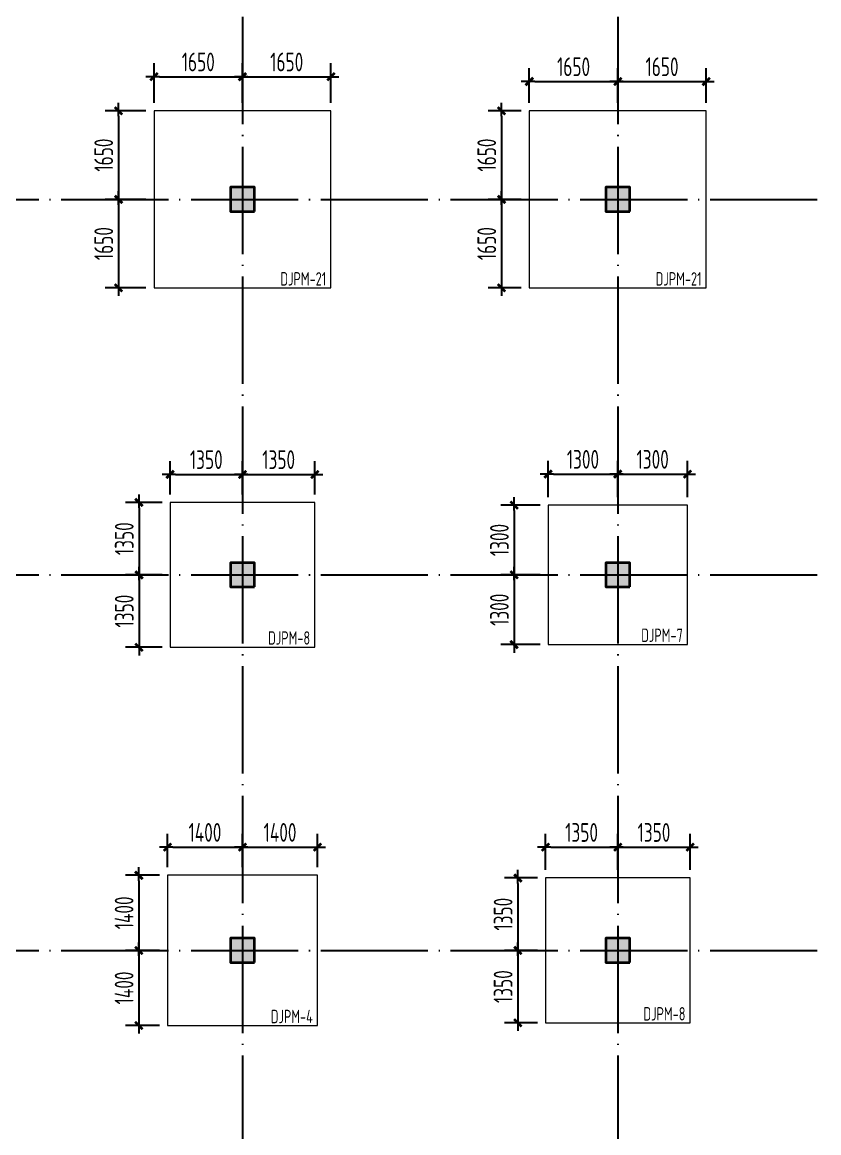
# Model space of a CAD drawing. Extents: x 8268344 to 8869063, y 669070 to 951310.
# Drawn here: x 8306081 to 8320939, y 724300 to 745001 of the extents above; entities that cross this region are included whole.
import ezdxf
from ezdxf.enums import TextEntityAlignment as Align

# ---------------------------------------------------------------- set-up
doc = ezdxf.new("R2010")
doc.units = 0
doc.header["$LTSCALE"] = 1000
doc.linetypes.add('DOTE', pattern=[2.42, 2, -0.2, 0.02, -0.2])
doc.layers.get('0').update_dxf_attribs({"linetype": 'CONTINUOUS'})
doc.layers.get('Defpoints').update_dxf_attribs({"linetype": 'CONTINUOUS'})
for name, color, linetype, lineweight in [('1505', 2, 'CONTINUOUS', 18), ('1526', 7, 'CONTINUOUS', 18), ('柱', 2, 'CONTINUOUS', 35)]:
    doc.layers.add(name, color=color, linetype=linetype, lineweight=lineweight)
for name, color, linetype in [('DIM', 3, 'CONTINUOUS'), ('DOTE', 1, 'DOTE'), ('柱涂实', 54, 'CONTINUOUS')]:
    doc.layers.add(name, color=color, linetype=linetype)
doc.styles.add('PkpmHz', font='Pkpmeng', dxfattribs={"width": 0.7, "bigfont": 'hztxt'})
doc.styles.add('TSSD_Dimension', font='Tssdeng.shx', dxfattribs={"width": 0.7, "bigfont": 'tssdchn.shx'})
doc.dimstyles.new('TSSD_100_100$0', dxfattribs={"dimtxt": 350, "dimasz": 100, "dimexe": 250, "dimexo": 150, "dimgap": 100, "dimtad": 1, "dimdec": 0, "dimzin": 0, "dimdsep": 46, "dimtxsty": 'TSSD_Dimension', "dimblk": '_TSDBK', "dimblk1": '_TSDBK', "dimblk2": '_TSDBK', "dimsah": 1, "dimcen": 0, "dimclrt": 7, "dimadec": 0, "dimazin": 0, "dimtfac": 1, "dimtdec": 0, "dimtix": 1, "dimtmove": 2, "dimatfit": 3, "dimldrblk": '_TSDBK', "dimfxl": 0, "dimtolj": 1, "dimtzin": 0, "dimarcsym": 0})

# ---------------------------------------------------------------- blocks, each defined once
blk = doc.blocks.new('_TSDBK')
blk.add_line((-1, 0), (1.5, 0))
at = {"const_width": 0.5}
blk.add_lwpolyline([(-0.7, -0.7), (0.7, 0.7)], dxfattribs=at)
blk = doc.blocks.new('*D2831')
at = {"layer": 'Defpoints', "color": 0}
for p in [(8308540, 743349), (8307877, 741699), (8308540, 741699)]:
    blk.add_point(p, dxfattribs=at)
at = {"layer": 'DIM', "color": 0, "lineweight": -2}
for p, q in [((8308390, 743349), (8307627, 743349)), ((8307877, 743249), (8307877, 741799)), ((8308390, 741699), (8307627, 741699))]:
    blk.add_line(p, q, dxfattribs=at)
at = {"layer": 'DIM', "color": 0, "lineweight": -2, "xscale": 100, "yscale": 100, "zscale": 100}
for p, rotation in [((8307877, 743349), 90), ((8307877, 741699), 270)]:
    blk.add_blockref('_TSDBK', p, dxfattribs=dict(at, rotation=rotation))
at = {"layer": 'DIM', "color": 7, "insert": (8307602, 742524), "char_height": 350, "attachment_point": 5, "rotation": 90, "style": 'TSSD_Dimension'}
blk.add_mtext('\\A1;1650', dxfattribs=at)
blk = doc.blocks.new('*D2832')
at = {"layer": 'Defpoints', "color": 0}
for p in [(8308540, 741699), (8307877, 740049), (8308540, 740049)]:
    blk.add_point(p, dxfattribs=at)
at = {"layer": 'DIM', "color": 0, "lineweight": -2}
for p, q in [((8308390, 741699), (8307627, 741699)), ((8307877, 741599), (8307877, 740149)), ((8308390, 740049), (8307627, 740049))]:
    blk.add_line(p, q, dxfattribs=at)
at = {"layer": 'DIM', "color": 0, "lineweight": -2, "xscale": 100, "yscale": 100, "zscale": 100}
for p, rotation in [((8307877, 741699), 90), ((8307877, 740049), 270)]:
    blk.add_blockref('_TSDBK', p, dxfattribs=dict(at, rotation=rotation))
at = {"layer": 'DIM', "color": 7, "insert": (8307602, 740874), "char_height": 350, "attachment_point": 5, "rotation": 90, "style": 'TSSD_Dimension'}
blk.add_mtext('\\A1;1650', dxfattribs=at)
blk = doc.blocks.new('*D2833')
at = {"layer": 'Defpoints', "color": 0}
for p in [(8310190, 743985), (8308540, 743349), (8310190, 743349)]:
    blk.add_point(p, dxfattribs=at)
at = {"layer": 'DIM', "color": 0, "lineweight": -2}
for p, q in [((8308540, 743499), (8308540, 744235)), ((8310190, 743499), (8310190, 744235)), ((8308640, 743985), (8310090, 743985))]:
    blk.add_line(p, q, dxfattribs=at)
at = {"layer": 'DIM', "color": 0, "lineweight": -2, "xscale": 100, "yscale": 100, "zscale": 100, "rotation": 180}
blk.add_blockref('_TSDBK', (8308540, 743985), dxfattribs=at)
at = {"layer": 'DIM', "color": 0, "lineweight": -2, "xscale": 100, "yscale": 100, "zscale": 100}
blk.add_blockref('_TSDBK', (8310190, 743985), dxfattribs=at)
at = {"layer": 'DIM', "color": 7, "insert": (8309365, 744260), "char_height": 350, "attachment_point": 5, "style": 'TSSD_Dimension'}
blk.add_mtext('\\A1;1650', dxfattribs=at)
blk = doc.blocks.new('*D2834')
at = {"layer": 'Defpoints', "color": 0}
for p in [(8311840, 743985), (8310190, 743349), (8311840, 743349)]:
    blk.add_point(p, dxfattribs=at)
at = {"layer": 'DIM', "color": 0, "lineweight": -2}
for p, q in [((8310190, 743499), (8310190, 744235)), ((8311840, 743499), (8311840, 744235)), ((8310290, 743985), (8311740, 743985))]:
    blk.add_line(p, q, dxfattribs=at)
at = {"layer": 'DIM', "color": 0, "lineweight": -2, "xscale": 100, "yscale": 100, "zscale": 100, "rotation": 180}
blk.add_blockref('_TSDBK', (8310190, 743985), dxfattribs=at)
at = {"layer": 'DIM', "color": 0, "lineweight": -2, "xscale": 100, "yscale": 100, "zscale": 100}
blk.add_blockref('_TSDBK', (8311840, 743985), dxfattribs=at)
at = {"layer": 'DIM', "color": 7, "insert": (8311015, 744260), "char_height": 350, "attachment_point": 5, "style": 'TSSD_Dimension'}
blk.add_mtext('\\A1;1650', dxfattribs=at)
blk = doc.blocks.new('*D2835')
at = {"layer": 'Defpoints', "color": 0}
for p in [(8315540, 743349), (8315021, 741699), (8315540, 741699)]:
    blk.add_point(p, dxfattribs=at)
at = {"layer": 'DIM', "color": 0, "lineweight": -2}
for p, q in [((8315390, 743349), (8314771, 743349)), ((8315021, 743249), (8315021, 741799)), ((8315390, 741699), (8314771, 741699))]:
    blk.add_line(p, q, dxfattribs=at)
at = {"layer": 'DIM', "color": 0, "lineweight": -2, "xscale": 100, "yscale": 100, "zscale": 100}
for p, rotation in [((8315021, 743349), 90), ((8315021, 741699), 270)]:
    blk.add_blockref('_TSDBK', p, dxfattribs=dict(at, rotation=rotation))
at = {"layer": 'DIM', "color": 7, "insert": (8314746, 742524), "char_height": 350, "attachment_point": 5, "rotation": 90, "style": 'TSSD_Dimension'}
blk.add_mtext('\\A1;1650', dxfattribs=at)
blk = doc.blocks.new('*D2836')
at = {"layer": 'Defpoints', "color": 0}
for p in [(8315540, 741699), (8315021, 740049), (8315540, 740049)]:
    blk.add_point(p, dxfattribs=at)
at = {"layer": 'DIM', "color": 0, "lineweight": -2}
for p, q in [((8315390, 741699), (8314771, 741699)), ((8315021, 741599), (8315021, 740149)), ((8315390, 740049), (8314771, 740049))]:
    blk.add_line(p, q, dxfattribs=at)
at = {"layer": 'DIM', "color": 0, "lineweight": -2, "xscale": 100, "yscale": 100, "zscale": 100}
for p, rotation in [((8315021, 741699), 90), ((8315021, 740049), 270)]:
    blk.add_blockref('_TSDBK', p, dxfattribs=dict(at, rotation=rotation))
at = {"layer": 'DIM', "color": 7, "insert": (8314746, 740874), "char_height": 350, "attachment_point": 5, "rotation": 90, "style": 'TSSD_Dimension'}
blk.add_mtext('\\A1;1650', dxfattribs=at)
blk = doc.blocks.new('*D2837')
at = {"layer": 'Defpoints', "color": 0}
for p in [(8317190, 743896), (8315540, 743349), (8317190, 743349)]:
    blk.add_point(p, dxfattribs=at)
at = {"layer": 'DIM', "color": 0, "lineweight": -2}
for p, q in [((8315540, 743499), (8315540, 744146)), ((8317190, 743499), (8317190, 744146)), ((8315640, 743896), (8317090, 743896))]:
    blk.add_line(p, q, dxfattribs=at)
at = {"layer": 'DIM', "color": 0, "lineweight": -2, "xscale": 100, "yscale": 100, "zscale": 100, "rotation": 180}
blk.add_blockref('_TSDBK', (8315540, 743896), dxfattribs=at)
at = {"layer": 'DIM', "color": 0, "lineweight": -2, "xscale": 100, "yscale": 100, "zscale": 100}
blk.add_blockref('_TSDBK', (8317190, 743896), dxfattribs=at)
at = {"layer": 'DIM', "color": 7, "insert": (8316365, 744171), "char_height": 350, "attachment_point": 5, "style": 'TSSD_Dimension'}
blk.add_mtext('\\A1;1650', dxfattribs=at)
blk = doc.blocks.new('*D2838')
at = {"layer": 'Defpoints', "color": 0}
for p in [(8318840, 743896), (8317190, 743349), (8318840, 743349)]:
    blk.add_point(p, dxfattribs=at)
at = {"layer": 'DIM', "color": 0, "lineweight": -2}
for p, q in [((8317190, 743499), (8317190, 744146)), ((8318840, 743499), (8318840, 744146)), ((8317290, 743896), (8318740, 743896))]:
    blk.add_line(p, q, dxfattribs=at)
at = {"layer": 'DIM', "color": 0, "lineweight": -2, "xscale": 100, "yscale": 100, "zscale": 100, "rotation": 180}
blk.add_blockref('_TSDBK', (8317190, 743896), dxfattribs=at)
at = {"layer": 'DIM', "color": 0, "lineweight": -2, "xscale": 100, "yscale": 100, "zscale": 100}
blk.add_blockref('_TSDBK', (8318840, 743896), dxfattribs=at)
at = {"layer": 'DIM', "color": 7, "insert": (8318015, 744171), "char_height": 350, "attachment_point": 5, "style": 'TSSD_Dimension'}
blk.add_mtext('\\A1;1650', dxfattribs=at)
blk = doc.blocks.new('*D2887')
at = {"layer": 'Defpoints', "color": 0}
for p in [(8308840, 736049), (8308260, 734699), (8308840, 734699)]:
    blk.add_point(p, dxfattribs=at)
at = {"layer": 'DIM', "color": 0, "lineweight": -2}
for p, q in [((8308690, 736049), (8308010, 736049)), ((8308260, 735949), (8308260, 734799)), ((8308690, 734699), (8308010, 734699))]:
    blk.add_line(p, q, dxfattribs=at)
at = {"layer": 'DIM', "color": 0, "lineweight": -2, "xscale": 100, "yscale": 100, "zscale": 100}
for p, rotation in [((8308260, 736049), 90), ((8308260, 734699), 270)]:
    blk.add_blockref('_TSDBK', p, dxfattribs=dict(at, rotation=rotation))
at = {"layer": 'DIM', "color": 7, "insert": (8307985, 735374), "char_height": 350, "attachment_point": 5, "rotation": 90, "style": 'TSSD_Dimension'}
blk.add_mtext('\\A1;1350', dxfattribs=at)
blk = doc.blocks.new('*D2888')
at = {"layer": 'Defpoints', "color": 0}
for p in [(8308840, 734699), (8308260, 733349), (8308840, 733349)]:
    blk.add_point(p, dxfattribs=at)
at = {"layer": 'DIM', "color": 0, "lineweight": -2}
for p, q in [((8308690, 734699), (8308010, 734699)), ((8308260, 734599), (8308260, 733449)), ((8308690, 733349), (8308010, 733349))]:
    blk.add_line(p, q, dxfattribs=at)
at = {"layer": 'DIM', "color": 0, "lineweight": -2, "xscale": 100, "yscale": 100, "zscale": 100}
for p, rotation in [((8308260, 734699), 90), ((8308260, 733349), 270)]:
    blk.add_blockref('_TSDBK', p, dxfattribs=dict(at, rotation=rotation))
at = {"layer": 'DIM', "color": 7, "insert": (8307985, 734024), "char_height": 350, "attachment_point": 5, "rotation": 90, "style": 'TSSD_Dimension'}
blk.add_mtext('\\A1;1350', dxfattribs=at)
blk = doc.blocks.new('*D2889')
at = {"layer": 'Defpoints', "color": 0}
for p in [(8310190, 736572), (8308840, 736049), (8310190, 736049)]:
    blk.add_point(p, dxfattribs=at)
at = {"layer": 'DIM', "color": 0, "lineweight": -2}
for p, q in [((8308840, 736199), (8308840, 736822)), ((8310190, 736199), (8310190, 736822)), ((8308940, 736572), (8310090, 736572))]:
    blk.add_line(p, q, dxfattribs=at)
at = {"layer": 'DIM', "color": 0, "lineweight": -2, "xscale": 100, "yscale": 100, "zscale": 100, "rotation": 180}
blk.add_blockref('_TSDBK', (8308840, 736572), dxfattribs=at)
at = {"layer": 'DIM', "color": 0, "lineweight": -2, "xscale": 100, "yscale": 100, "zscale": 100}
blk.add_blockref('_TSDBK', (8310190, 736572), dxfattribs=at)
at = {"layer": 'DIM', "color": 7, "insert": (8309515, 736847), "char_height": 350, "attachment_point": 5, "style": 'TSSD_Dimension'}
blk.add_mtext('\\A1;1350', dxfattribs=at)
blk = doc.blocks.new('*D2890')
at = {"layer": 'Defpoints', "color": 0}
for p in [(8311540, 736572), (8310190, 736049), (8311540, 736049)]:
    blk.add_point(p, dxfattribs=at)
at = {"layer": 'DIM', "color": 0, "lineweight": -2}
for p, q in [((8310190, 736199), (8310190, 736822)), ((8311540, 736199), (8311540, 736822)), ((8310290, 736572), (8311440, 736572))]:
    blk.add_line(p, q, dxfattribs=at)
at = {"layer": 'DIM', "color": 0, "lineweight": -2, "xscale": 100, "yscale": 100, "zscale": 100, "rotation": 180}
blk.add_blockref('_TSDBK', (8310190, 736572), dxfattribs=at)
at = {"layer": 'DIM', "color": 0, "lineweight": -2, "xscale": 100, "yscale": 100, "zscale": 100}
blk.add_blockref('_TSDBK', (8311540, 736572), dxfattribs=at)
at = {"layer": 'DIM', "color": 7, "insert": (8310865, 736847), "char_height": 350, "attachment_point": 5, "style": 'TSSD_Dimension'}
blk.add_mtext('\\A1;1350', dxfattribs=at)
blk = doc.blocks.new('*D2891')
at = {"layer": 'Defpoints', "color": 0}
for p in [(8315890, 735999), (8315257, 734699), (8315890, 734699)]:
    blk.add_point(p, dxfattribs=at)
at = {"layer": 'DIM', "color": 0, "lineweight": -2}
for p, q in [((8315740, 735999), (8315007, 735999)), ((8315257, 735899), (8315257, 734799)), ((8315740, 734699), (8315007, 734699))]:
    blk.add_line(p, q, dxfattribs=at)
at = {"layer": 'DIM', "color": 0, "lineweight": -2, "xscale": 100, "yscale": 100, "zscale": 100}
for p, rotation in [((8315257, 735999), 90), ((8315257, 734699), 270)]:
    blk.add_blockref('_TSDBK', p, dxfattribs=dict(at, rotation=rotation))
at = {"layer": 'DIM', "color": 7, "insert": (8314982, 735349), "char_height": 350, "attachment_point": 5, "rotation": 90, "style": 'TSSD_Dimension'}
blk.add_mtext('\\A1;1300', dxfattribs=at)
blk = doc.blocks.new('*D2892')
at = {"layer": 'Defpoints', "color": 0}
for p in [(8315890, 734699), (8315257, 733399), (8315890, 733399)]:
    blk.add_point(p, dxfattribs=at)
at = {"layer": 'DIM', "color": 0, "lineweight": -2}
for p, q in [((8315740, 734699), (8315007, 734699)), ((8315257, 734599), (8315257, 733499)), ((8315740, 733399), (8315007, 733399))]:
    blk.add_line(p, q, dxfattribs=at)
at = {"layer": 'DIM', "color": 0, "lineweight": -2, "xscale": 100, "yscale": 100, "zscale": 100}
for p, rotation in [((8315257, 734699), 90), ((8315257, 733399), 270)]:
    blk.add_blockref('_TSDBK', p, dxfattribs=dict(at, rotation=rotation))
at = {"layer": 'DIM', "color": 7, "insert": (8314982, 734049), "char_height": 350, "attachment_point": 5, "rotation": 90, "style": 'TSSD_Dimension'}
blk.add_mtext('\\A1;1300', dxfattribs=at)
blk = doc.blocks.new('*D2893')
at = {"layer": 'Defpoints', "color": 0}
for p in [(8317190, 736578), (8315890, 735999), (8317190, 735999)]:
    blk.add_point(p, dxfattribs=at)
at = {"layer": 'DIM', "color": 0, "lineweight": -2}
for p, q in [((8315890, 736149), (8315890, 736828)), ((8317190, 736149), (8317190, 736828)), ((8315990, 736578), (8317090, 736578))]:
    blk.add_line(p, q, dxfattribs=at)
at = {"layer": 'DIM', "color": 0, "lineweight": -2, "xscale": 100, "yscale": 100, "zscale": 100, "rotation": 180}
blk.add_blockref('_TSDBK', (8315890, 736578), dxfattribs=at)
at = {"layer": 'DIM', "color": 0, "lineweight": -2, "xscale": 100, "yscale": 100, "zscale": 100}
blk.add_blockref('_TSDBK', (8317190, 736578), dxfattribs=at)
at = {"layer": 'DIM', "color": 7, "insert": (8316540, 736853), "char_height": 350, "attachment_point": 5, "style": 'TSSD_Dimension'}
blk.add_mtext('\\A1;1300', dxfattribs=at)
blk = doc.blocks.new('*D2894')
at = {"layer": 'Defpoints', "color": 0}
for p in [(8318490, 736578), (8317190, 735999), (8318490, 735999)]:
    blk.add_point(p, dxfattribs=at)
at = {"layer": 'DIM', "color": 0, "lineweight": -2}
for p, q in [((8317190, 736149), (8317190, 736828)), ((8318490, 736149), (8318490, 736828)), ((8317290, 736578), (8318390, 736578))]:
    blk.add_line(p, q, dxfattribs=at)
at = {"layer": 'DIM', "color": 0, "lineweight": -2, "xscale": 100, "yscale": 100, "zscale": 100, "rotation": 180}
blk.add_blockref('_TSDBK', (8317190, 736578), dxfattribs=at)
at = {"layer": 'DIM', "color": 0, "lineweight": -2, "xscale": 100, "yscale": 100, "zscale": 100}
blk.add_blockref('_TSDBK', (8318490, 736578), dxfattribs=at)
at = {"layer": 'DIM', "color": 7, "insert": (8317840, 736853), "char_height": 350, "attachment_point": 5, "style": 'TSSD_Dimension'}
blk.add_mtext('\\A1;1300', dxfattribs=at)
blk = doc.blocks.new('*D2951')
at = {"layer": 'Defpoints', "color": 0}
for p in [(8308790, 729099), (8308257, 727699), (8308790, 727699)]:
    blk.add_point(p, dxfattribs=at)
at = {"layer": 'DIM', "color": 0, "lineweight": -2}
for p, q in [((8308640, 729099), (8308007, 729099)), ((8308257, 728999), (8308257, 727799)), ((8308640, 727699), (8308007, 727699))]:
    blk.add_line(p, q, dxfattribs=at)
at = {"layer": 'DIM', "color": 0, "lineweight": -2, "xscale": 100, "yscale": 100, "zscale": 100}
for p, rotation in [((8308257, 729099), 90), ((8308257, 727699), 270)]:
    blk.add_blockref('_TSDBK', p, dxfattribs=dict(at, rotation=rotation))
at = {"layer": 'DIM', "color": 7, "insert": (8307982, 728399), "char_height": 350, "attachment_point": 5, "rotation": 90, "style": 'TSSD_Dimension'}
blk.add_mtext('\\A1;1400', dxfattribs=at)
blk = doc.blocks.new('*D2952')
at = {"layer": 'Defpoints', "color": 0}
for p in [(8308790, 727699), (8308257, 726299), (8308790, 726299)]:
    blk.add_point(p, dxfattribs=at)
at = {"layer": 'DIM', "color": 0, "lineweight": -2}
for p, q in [((8308640, 727699), (8308007, 727699)), ((8308257, 727599), (8308257, 726399)), ((8308640, 726299), (8308007, 726299))]:
    blk.add_line(p, q, dxfattribs=at)
at = {"layer": 'DIM', "color": 0, "lineweight": -2, "xscale": 100, "yscale": 100, "zscale": 100}
for p, rotation in [((8308257, 727699), 90), ((8308257, 726299), 270)]:
    blk.add_blockref('_TSDBK', p, dxfattribs=dict(at, rotation=rotation))
at = {"layer": 'DIM', "color": 7, "insert": (8307982, 726999), "char_height": 350, "attachment_point": 5, "rotation": 90, "style": 'TSSD_Dimension'}
blk.add_mtext('\\A1;1400', dxfattribs=at)
blk = doc.blocks.new('*D2953')
at = {"layer": 'Defpoints', "color": 0}
for p in [(8310190, 729624), (8308790, 729099), (8310190, 729099)]:
    blk.add_point(p, dxfattribs=at)
at = {"layer": 'DIM', "color": 0, "lineweight": -2}
for p, q in [((8308790, 729249), (8308790, 729874)), ((8310190, 729249), (8310190, 729874)), ((8308890, 729624), (8310090, 729624))]:
    blk.add_line(p, q, dxfattribs=at)
at = {"layer": 'DIM', "color": 0, "lineweight": -2, "xscale": 100, "yscale": 100, "zscale": 100, "rotation": 180}
blk.add_blockref('_TSDBK', (8308790, 729624), dxfattribs=at)
at = {"layer": 'DIM', "color": 0, "lineweight": -2, "xscale": 100, "yscale": 100, "zscale": 100}
blk.add_blockref('_TSDBK', (8310190, 729624), dxfattribs=at)
at = {"layer": 'DIM', "color": 7, "insert": (8309490, 729899), "char_height": 350, "attachment_point": 5, "style": 'TSSD_Dimension'}
blk.add_mtext('\\A1;1400', dxfattribs=at)
blk = doc.blocks.new('*D2954')
at = {"layer": 'Defpoints', "color": 0}
for p in [(8311590, 729624), (8310190, 729099), (8311590, 729099)]:
    blk.add_point(p, dxfattribs=at)
at = {"layer": 'DIM', "color": 0, "lineweight": -2}
for p, q in [((8310190, 729249), (8310190, 729874)), ((8311590, 729249), (8311590, 729874)), ((8310290, 729624), (8311490, 729624))]:
    blk.add_line(p, q, dxfattribs=at)
at = {"layer": 'DIM', "color": 0, "lineweight": -2, "xscale": 100, "yscale": 100, "zscale": 100, "rotation": 180}
blk.add_blockref('_TSDBK', (8310190, 729624), dxfattribs=at)
at = {"layer": 'DIM', "color": 0, "lineweight": -2, "xscale": 100, "yscale": 100, "zscale": 100}
blk.add_blockref('_TSDBK', (8311590, 729624), dxfattribs=at)
at = {"layer": 'DIM', "color": 7, "insert": (8310890, 729899), "char_height": 350, "attachment_point": 5, "style": 'TSSD_Dimension'}
blk.add_mtext('\\A1;1400', dxfattribs=at)
blk = doc.blocks.new('*D2955')
at = {"layer": 'Defpoints', "color": 0}
for p in [(8315840, 729049), (8315326, 727699), (8315840, 727699)]:
    blk.add_point(p, dxfattribs=at)
at = {"layer": 'DIM', "color": 0, "lineweight": -2}
for p, q in [((8315690, 729049), (8315076, 729049)), ((8315326, 728949), (8315326, 727799)), ((8315690, 727699), (8315076, 727699))]:
    blk.add_line(p, q, dxfattribs=at)
at = {"layer": 'DIM', "color": 0, "lineweight": -2, "xscale": 100, "yscale": 100, "zscale": 100}
for p, rotation in [((8315326, 729049), 90), ((8315326, 727699), 270)]:
    blk.add_blockref('_TSDBK', p, dxfattribs=dict(at, rotation=rotation))
at = {"layer": 'DIM', "color": 7, "insert": (8315051, 728374), "char_height": 350, "attachment_point": 5, "rotation": 90, "style": 'TSSD_Dimension'}
blk.add_mtext('\\A1;1350', dxfattribs=at)
blk = doc.blocks.new('*D2956')
at = {"layer": 'Defpoints', "color": 0}
for p in [(8315840, 727699), (8315326, 726349), (8315840, 726349)]:
    blk.add_point(p, dxfattribs=at)
at = {"layer": 'DIM', "color": 0, "lineweight": -2}
for p, q in [((8315690, 727699), (8315076, 727699)), ((8315326, 727599), (8315326, 726449)), ((8315690, 726349), (8315076, 726349))]:
    blk.add_line(p, q, dxfattribs=at)
at = {"layer": 'DIM', "color": 0, "lineweight": -2, "xscale": 100, "yscale": 100, "zscale": 100}
for p, rotation in [((8315326, 727699), 90), ((8315326, 726349), 270)]:
    blk.add_blockref('_TSDBK', p, dxfattribs=dict(at, rotation=rotation))
at = {"layer": 'DIM', "color": 7, "insert": (8315051, 727024), "char_height": 350, "attachment_point": 5, "rotation": 90, "style": 'TSSD_Dimension'}
blk.add_mtext('\\A1;1350', dxfattribs=at)
blk = doc.blocks.new('*D2957')
at = {"layer": 'Defpoints', "color": 0}
for p in [(8317190, 729623), (8315840, 729049), (8317190, 729049)]:
    blk.add_point(p, dxfattribs=at)
at = {"layer": 'DIM', "color": 0, "lineweight": -2}
for p, q in [((8315840, 729199), (8315840, 729873)), ((8317190, 729199), (8317190, 729873)), ((8315940, 729623), (8317090, 729623))]:
    blk.add_line(p, q, dxfattribs=at)
at = {"layer": 'DIM', "color": 0, "lineweight": -2, "xscale": 100, "yscale": 100, "zscale": 100, "rotation": 180}
blk.add_blockref('_TSDBK', (8315840, 729623), dxfattribs=at)
at = {"layer": 'DIM', "color": 0, "lineweight": -2, "xscale": 100, "yscale": 100, "zscale": 100}
blk.add_blockref('_TSDBK', (8317190, 729623), dxfattribs=at)
at = {"layer": 'DIM', "color": 7, "insert": (8316515, 729898), "char_height": 350, "attachment_point": 5, "style": 'TSSD_Dimension'}
blk.add_mtext('\\A1;1350', dxfattribs=at)
blk = doc.blocks.new('*D2958')
at = {"layer": 'Defpoints', "color": 0}
for p in [(8318540, 729623), (8317190, 729049), (8318540, 729049)]:
    blk.add_point(p, dxfattribs=at)
at = {"layer": 'DIM', "color": 0, "lineweight": -2}
for p, q in [((8317190, 729199), (8317190, 729873)), ((8318540, 729199), (8318540, 729873)), ((8317290, 729623), (8318440, 729623))]:
    blk.add_line(p, q, dxfattribs=at)
at = {"layer": 'DIM', "color": 0, "lineweight": -2, "xscale": 100, "yscale": 100, "zscale": 100, "rotation": 180}
blk.add_blockref('_TSDBK', (8317190, 729623), dxfattribs=at)
at = {"layer": 'DIM', "color": 0, "lineweight": -2, "xscale": 100, "yscale": 100, "zscale": 100}
blk.add_blockref('_TSDBK', (8318540, 729623), dxfattribs=at)
at = {"layer": 'DIM', "color": 7, "insert": (8317865, 729898), "char_height": 350, "attachment_point": 5, "style": 'TSSD_Dimension'}
blk.add_mtext('\\A1;1350', dxfattribs=at)

msp = doc.modelspace()

# ---------------------------------------------------------------- hatches: boundary and pattern name
at = {"layer": '柱涂实'}
for points in [[(8310415, 741474.4), (8310415, 741924.4), (8309965, 741924.4), (8309965, 741474.4)], [(8317415, 741474.4), (8317415, 741924.4), (8316965, 741924.4), (8316965, 741474.4)], [(8310415, 734474.4), (8310415, 734924.4), (8309965, 734924.4), (8309965, 734474.4)], [(8317415, 734474.4), (8317415, 734924.4), (8316965, 734924.4), (8316965, 734474.4)], [(8310415, 727474.4), (8310415, 727924.4), (8309965, 727924.4), (8309965, 727474.4)], [(8317415, 727474.4), (8317415, 727924.4), (8316965, 727924.4), (8316965, 727474.4)]]:
    msp.add_hatch(color=256, dxfattribs=at).paths.add_polyline_path(points)

# ---------------------------------------------------------------- linework, layer by layer
at = {"layer": '1505'}
for points in [[(8308540, 740049.4), (8311840, 740049.4), (8311840, 743349.4), (8308540, 743349.4)], [(8315540, 740049.4), (8318840, 740049.4), (8318840, 743349.4), (8315540, 743349.4)], [(8308840, 733349.4), (8311540, 733349.4), (8311540, 736049.4), (8308840, 736049.4)], [(8315890, 733399.4), (8318490, 733399.4), (8318490, 735999.4), (8315890, 735999.4)], [(8308790, 726299.4), (8311590, 726299.4), (8311590, 729099.4), (8308790, 729099.4)], [(8315840, 726349.4), (8318540, 726349.4), (8318540, 729049.4), (8315840, 729049.4)]]:
    msp.add_lwpolyline(points, close=True, dxfattribs=at)
at = {"layer": 'DOTE'}
for p, q in [((8310190, 757199.4), (8310190, 712199.4)), ((8317190, 757199.4), (8317190, 712199.4)), ((8280190, 741699.4), (8382490, 741699.4)), ((8280190, 734699.4), (8382490, 734699.4)), ((8280190, 727699.4), (8382490, 727699.4))]:
    msp.add_line(p, q, dxfattribs=at)
at = {"layer": '柱'}
for points in [[(8310415, 741474.4), (8310415, 741924.4), (8309965, 741924.4), (8309965, 741474.4)], [(8317415, 741474.4), (8317415, 741924.4), (8316965, 741924.4), (8316965, 741474.4)], [(8310415, 734474.4), (8310415, 734924.4), (8309965, 734924.4), (8309965, 734474.4)], [(8317415, 734474.4), (8317415, 734924.4), (8316965, 734924.4), (8316965, 734474.4)], [(8310415, 727474.4), (8310415, 727924.4), (8309965, 727924.4), (8309965, 727474.4)], [(8317415, 727474.4), (8317415, 727924.4), (8316965, 727924.4), (8316965, 727474.4)]]:
    msp.add_lwpolyline(points, close=True, dxfattribs=at)
at = {"layer": '柱涂实', "linetype": 'Continuous'}
for points in [[(8310415, 741474.4), (8310415, 741924.4), (8309965, 741924.4), (8309965, 741474.4)], [(8317415, 741474.4), (8317415, 741924.4), (8316965, 741924.4), (8316965, 741474.4)], [(8310415, 734474.4), (8310415, 734924.4), (8309965, 734924.4), (8309965, 734474.4)], [(8317415, 734474.4), (8317415, 734924.4), (8316965, 734924.4), (8316965, 734474.4)], [(8310415, 727474.4), (8310415, 727924.4), (8309965, 727924.4), (8309965, 727474.4)], [(8317415, 727474.4), (8317415, 727924.4), (8316965, 727924.4), (8316965, 727474.4)]]:
    msp.add_lwpolyline(points, close=True, dxfattribs=at)

# ---------------------------------------------------------------- texts
at = {"layer": '1526', "style": 'PkpmHz', "width": 0.7}
for s, p in [('DJPM-21', (8311752.5, 740092.4)), ('DJPM-21', (8318752.5, 740092.4)), ('DJPM-7', (8318402.5, 733448.9)), ('DJPM-8', (8311452.5, 733398.9)), ('DJPM-8', (8318452.5, 726392.4)), ('DJPM-4', (8311502.5, 726342.4))]:
    msp.add_text(s, height=250, dxfattribs=at).set_placement(p, align=Align.RIGHT)

# ---------------------------------------------------------------- dimensions: what is measured, and where the dimension line sits
at = {"layer": 'DIM'}
for base, p1, p2, picture, middle in [((8310190, 743984.6), (8308540, 743349.4), (8310190, 743349.4), '*D2833', (8309365, 744259.6)), ((8311840, 743984.6), (8310190, 743349.4), (8311840, 743349.4), '*D2834', (8311015, 744259.6)), ((8317190, 743896.4), (8315540, 743349.4), (8317190, 743349.4), '*D2837', (8316365, 744171.4)), ((8318840, 743896.4), (8317190, 743349.4), (8318840, 743349.4), '*D2838', (8318015, 744171.4)), ((8310190, 736572.1), (8308840, 736049.4), (8310190, 736049.4), '*D2889', (8309515, 736847.1)), ((8311540, 736572.1), (8310190, 736049.4), (8311540, 736049.4), '*D2890', (8310865, 736847.1)), ((8317190, 736577.7), (8315890, 735999.4), (8317190, 735999.4), '*D2893', (8316540, 736852.7)), ((8318490, 736577.7), (8317190, 735999.4), (8318490, 735999.4), '*D2894', (8317840, 736852.7)), ((8310190, 729623.7), (8308790, 729099.4), (8310190, 729099.4), '*D2953', (8309490, 729898.7)), ((8311590, 729623.7), (8310190, 729099.4), (8311590, 729099.4), '*D2954', (8310890, 729898.7)), ((8317190, 729623.4), (8315840, 729049.4), (8317190, 729049.4), '*D2957', (8316515, 729898.4)), ((8318540, 729623.4), (8317190, 729049.4), (8318540, 729049.4), '*D2958', (8317865, 729898.4))]:
    dim = msp.add_linear_dim(base=base, p1=p1, p2=p2, dimstyle='TSSD_100_100$0', dxfattribs=at)
    dim.commit()
    dim.dimension.update_dxf_attribs({"geometry": picture, "text_midpoint": middle})
for base, p1, p2, picture, middle in [((8307876.8, 741699.4), (8308540, 743349.4), (8308540, 741699.4), '*D2831', (8307601.8, 742524.4)), ((8315020.7, 741699.4), (8315540, 743349.4), (8315540, 741699.4), '*D2835', (8314745.7, 742524.4)), ((8307876.8, 740049.4), (8308540, 741699.4), (8308540, 740049.4), '*D2832', (8307601.8, 740874.4)), ((8315020.7, 740049.4), (8315540, 741699.4), (8315540, 740049.4), '*D2836', (8314745.7, 740874.4)), ((8308260.4, 734699.4), (8308840, 736049.4), (8308840, 734699.4), '*D2887', (8307985.4, 735374.4)), ((8315257.2, 734699.4), (8315890, 735999.4), (8315890, 734699.4), '*D2891', (8314982.2, 735349.4)), ((8308260.4, 733349.4), (8308840, 734699.4), (8308840, 733349.4), '*D2888', (8307985.4, 734024.4)), ((8315257.2, 733399.4), (8315890, 734699.4), (8315890, 733399.4), '*D2892', (8314982.2, 734049.4)), ((8308256.9, 727699.4), (8308790, 729099.4), (8308790, 727699.4), '*D2951', (8307981.9, 728399.4)), ((8315325.7, 727699.4), (8315840, 729049.4), (8315840, 727699.4), '*D2955', (8315050.7, 728374.4)), ((8308256.9, 726299.4), (8308790, 727699.4), (8308790, 726299.4), '*D2952', (8307981.9, 726999.4)), ((8315325.7, 726349.4), (8315840, 727699.4), (8315840, 726349.4), '*D2956', (8315050.7, 727024.4))]:
    dim = msp.add_linear_dim(base=base, p1=p1, p2=p2, angle=90, dimstyle='TSSD_100_100$0', dxfattribs=at)
    dim.commit()
    dim.dimension.update_dxf_attribs({"geometry": picture, "text_midpoint": middle})

doc.saveas('drawing.dxf')
